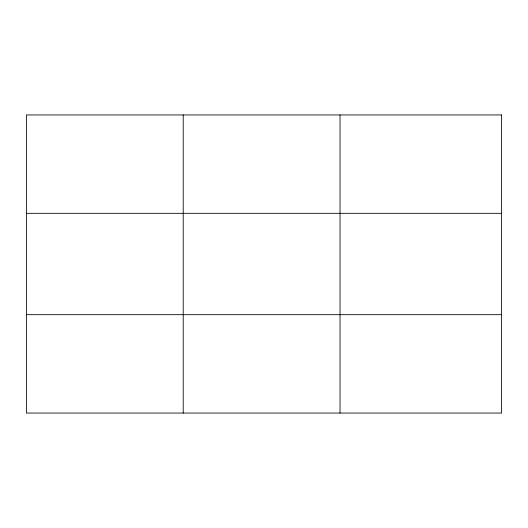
<?xml version="1.0" encoding="UTF-8"?>
<svg xmlns="http://www.w3.org/2000/svg" width="528" height="528" viewBox="0 0 528 528"><rect width="100%" height="100%" fill="white"/><g stroke="black" fill="none" stroke-linecap="round" stroke-linejoin="round"><path stroke-width="0.79" d="M183.216 114.946L183.216 413.054M340.032 114.946L340.032 413.054M26.4 213.319L501.6 213.319M26.4 314.681L501.6 314.681M501.6 114.946L501.6 413.054L26.4 413.054L26.4 114.946L501.6 114.946"/></g></svg>
